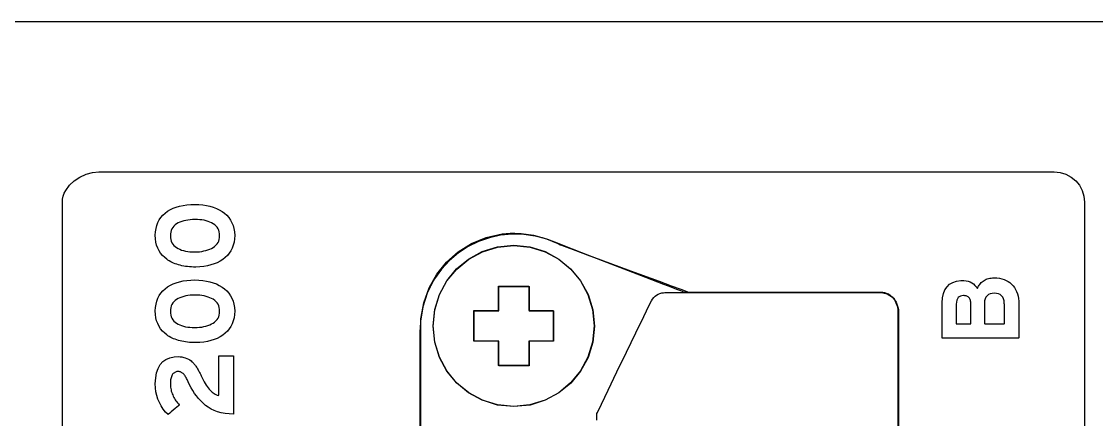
# Model space of a CAD drawing. Extents: x 1 to 47.7, y 0.2 to 35.
# Drawn here: x 34.481 to 36.248, y 18.856 to 19.51 of the extents above; entities that cross this region are included whole.
import ezdxf

# ---------------------------------------------------------------- set-up
doc = ezdxf.new("R2010")
doc.units = 0
doc.header["$MEASUREMENT"] = 0
for name, color, linetype in [('5_1___24__TARGET_LEDS___12', 7, 'CONTINUOUS'), ('6_1__EMPTY_IO_BOARD_POSITI', 7, 'CONTINUOUS'), ('6_2___8__INDEPENDENT_INPUT', 7, 'CONTINUOUS'), ('6_3___8__OPTOISO_INDEPENDE', 7, 'CONTINUOUS'), ('6_4___24__OPTOISO_INDEPEND', 7, 'CONTINUOUS'), ('6_5___8__INDEPENDENT_INPUT', 7, 'CONTINUOUS'), ('6_6___8__INDEPENDENT_INPUT', 7, 'CONTINUOUS'), ('6_7___8__OPTOISO_INDEPENDE', 7, 'CONTINUOUS'), ('6_8___8__OPTOISO_INDEPENDE', 7, 'CONTINUOUS'), ('7_0_____DWG', 7, 'CONTINUOUS')]:
    doc.layers.add(name, color=color, linetype=linetype)

msp = doc.modelspace()

# ---------------------------------------------------------------- linework, layer by layer
at = {"layer": '5_1___24__TARGET_LEDS___12'}
for points in [[(35.9222, 18.8395), (35.9222, 18.869), (35.9222, 18.8963), (35.9222, 18.9214), (35.9222, 18.944), (35.9222, 18.9643), (35.9222, 18.9822), (35.9222, 18.9975), (35.9222, 19.0103), (35.9222, 19.0205), (35.9222, 19.028), (35.9222, 19.0327), (35.9222, 19.0352), (35.9222, 19.0371), (35.9217, 19.0408), (35.9163, 19.0539), (35.9063, 19.0624), (35.9001, 19.0644), (35.8968, 19.0648), (35.8926, 19.0648), (35.887, 19.0648), (35.8791, 19.0648), (35.8573, 19.0648), (35.8289, 19.0648), (35.7958, 19.0648), (35.7228, 19.0648), (35.6865, 19.0648), (35.6527, 19.0648), (35.6233, 19.0648), (35.6, 19.0648), (35.5912, 19.0648), (35.5847, 19.0648), (35.5806, 19.0648), (35.5792, 19.0648), (35.5783, 19.0651), (35.5755, 19.0661), (35.5653, 19.0699), (35.5497, 19.0756), (35.5299, 19.0829), (35.4829, 19.1002), (35.4339, 19.1182), (35.4118, 19.1263), (35.3928, 19.1333), (35.3781, 19.1387), (35.3691, 19.142), (35.3671, 19.1428), (35.3667, 19.1429), (35.3631, 19.1448), (35.3447, 19.1525), (35.3258, 19.1577), (35.3068, 19.1605), (35.2877, 19.1609), (35.2688, 19.1591), (35.2504, 19.155), (35.2325, 19.1487), (35.2155, 19.1404), (35.1996, 19.13), (35.1849, 19.1176), (35.1717, 19.1034), (35.1602, 19.0873), (35.1551, 19.0786), (35.1537, 19.076), (35.1531, 19.0746), (35.1482, 19.0638), (35.1408, 19.0413), (35.1369, 19.0179), (35.1363, 19.006), (35.1362, 19.0021), (35.1362, 18.9938), (35.1362, 18.9794), (35.1362, 18.9599), (35.1362, 18.9369), (35.1362, 18.9115), (35.1362, 18.859), (35.1362, 18.8344)], [(35.2652, 18.9852), (35.2249, 18.9852), (35.2249, 19.0352), (35.2652, 19.0352), (35.2652, 19.0753), (35.3151, 19.0753), (35.3151, 19.0352), (35.3551, 19.0352), (35.3551, 18.9852), (35.3151, 18.9852), (35.3151, 18.9451), (35.2652, 18.9451), (35.2652, 18.9852)], [(35.427, 18.8555), (35.427, 18.8573), (35.427, 18.8594), (35.427, 18.8615), (35.427, 18.8635), (35.427, 18.8651), (35.427, 18.866), (35.4279, 18.8679), (35.4344, 18.8814), (35.4457, 18.9048), (35.46, 18.9345), (35.4757, 18.9669), (35.4909, 18.9985), (35.504, 19.0255), (35.5131, 19.0444), (35.5165, 19.0515), (35.5183, 19.0542), (35.5203, 19.0566), (35.5226, 19.0588), (35.5251, 19.0607), (35.5277, 19.0623), (35.5305, 19.0635), (35.5335, 19.0643), (35.5366, 19.0647), (35.5386, 19.0648), (35.5416, 19.0648), (35.5467, 19.0648), (35.5533, 19.0648), (35.5605, 19.0648), (35.5675, 19.0648), (35.5735, 19.0648), (35.5776, 19.0648), (35.5792, 19.0648)], [(35.9222, 18.8661), (35.9222, 18.8656), (35.9222, 18.8644), (35.9222, 18.8626), (35.9222, 18.8605), (35.9222, 18.8583), (35.9222, 18.8563)]]:
    msp.add_lwpolyline(points, dxfattribs=at)
msp.add_lwpolyline([(35.2902, 19.1427), (35.3169, 19.14), (35.3417, 19.1322), (35.3642, 19.12), (35.3838, 19.1039), (35.4, 19.0843), (35.4122, 19.0618), (35.42, 19.0369), (35.4226, 19.0102), (35.42, 18.9835), (35.4122, 18.9586), (35.4, 18.9361), (35.3838, 18.9165), (35.3642, 18.9004), (35.3417, 18.8881), (35.3169, 18.8804), (35.2902, 18.8777), (35.2635, 18.8804), (35.2386, 18.8881), (35.2161, 18.9004), (35.1965, 18.9165), (35.1803, 18.9361), (35.1681, 18.9586), (35.1604, 18.9835), (35.1577, 19.0102), (35.1604, 19.0369), (35.1681, 19.0618), (35.1803, 19.0843), (35.1965, 19.1039), (35.2161, 19.12), (35.2386, 19.1322), (35.2635, 19.14)], close=True, dxfattribs=at)
at = {"layer": '6_1__EMPTY_IO_BOARD_POSITI'}
for points in [[(35.1375, 18.8356), (35.1375, 18.8671), (35.1375, 18.9019), (35.1375, 18.9368), (35.1375, 18.9683), (35.1375, 18.9817), (35.1375, 18.993), (35.1375, 19.0017), (35.1375, 19.0075), (35.1375, 19.0099), (35.1375, 19.0114), (35.1376, 19.0149), (35.1379, 19.0217), (35.1423, 19.048), (35.1511, 19.0726), (35.1637, 19.0951), (35.1799, 19.1151), (35.1991, 19.1321), (35.221, 19.1457), (35.2451, 19.1555), (35.2711, 19.1612), (35.2846, 19.1623), (35.2907, 19.1624), (35.292, 19.1624), (35.3024, 19.162), (35.3226, 19.159), (35.3324, 19.1566), (35.3365, 19.1553), (35.3369, 19.1552), (35.3419, 19.1537), (35.3457, 19.1527), (35.3457, 19.1527), (35.3476, 19.1519), (35.353, 19.1498), (35.3616, 19.1465), (35.3728, 19.1421), (35.3863, 19.1369), (35.4016, 19.131), (35.4358, 19.1178), (35.5067, 19.0904), (35.5364, 19.0789), (35.5484, 19.0743), (35.5577, 19.0707), (35.5641, 19.0682), (35.5671, 19.067), (35.5673, 19.0669), (35.5681, 19.0667), (35.5702, 19.066), (35.5762, 19.0651), (35.578, 19.0649), (35.5781, 19.0649), (35.5801, 19.0649), (35.5871, 19.0649), (35.5987, 19.0649), (35.6141, 19.0649), (35.6328, 19.0649), (35.6542, 19.0649), (35.6776, 19.0649), (35.779, 19.0649), (35.8258, 19.0649), (35.8461, 19.0649), (35.8635, 19.0649), (35.8773, 19.0649), (35.887, 19.0649), (35.892, 19.0649), (35.894, 19.0649), (35.9041, 19.0626), (35.9126, 19.0571), (35.9189, 19.0492), (35.9221, 19.0395), (35.9224, 19.0369), (35.9225, 19.0355), (35.9225, 19.0349), (35.9225, 19.0313), (35.9225, 19.0223), (35.9225, 19.0081), (35.9225, 18.9887), (35.9225, 18.9644), (35.9225, 18.9353), (35.9225, 18.9015), (35.9225, 18.8632), (35.9225, 18.8205)], [(35.2657, 18.985), (35.2254, 18.985), (35.2254, 19.0349), (35.2657, 19.0349), (35.2657, 19.0751), (35.3156, 19.0751), (35.3156, 19.0349), (35.3556, 19.0349), (35.3556, 18.985), (35.3156, 18.985), (35.3156, 18.9448), (35.2657, 18.9448), (35.2657, 18.985)]]:
    msp.add_lwpolyline(points, dxfattribs=at)
msp.add_lwpolyline([(35.2905, 19.1424), (35.3172, 19.1397), (35.342, 19.132), (35.3645, 19.1198), (35.3842, 19.1036), (35.4003, 19.084), (35.4125, 19.0615), (35.4203, 19.0366), (35.423, 19.0099), (35.4203, 18.9833), (35.4125, 18.9584), (35.4003, 18.9359), (35.3842, 18.9163), (35.3645, 18.9001), (35.342, 18.8879), (35.3172, 18.8802), (35.2905, 18.8775), (35.2638, 18.8802), (35.2389, 18.8879), (35.2164, 18.9001), (35.1968, 18.9163), (35.1806, 18.9359), (35.1684, 18.9584), (35.1607, 18.9833), (35.158, 19.0099), (35.1607, 19.0366), (35.1684, 19.0615), (35.1806, 19.084), (35.1968, 19.1036), (35.2164, 19.1198), (35.2389, 19.132), (35.2638, 19.1397)], close=True, dxfattribs=at)
at = {"layer": '6_2___8__INDEPENDENT_INPUT'}
for points in [[(35.9222, 18.8395), (35.9222, 18.869), (35.9222, 18.8963), (35.9222, 18.9214), (35.9222, 18.944), (35.9222, 18.9643), (35.9222, 18.9822), (35.9222, 18.9975), (35.9222, 19.0103), (35.9222, 19.0205), (35.9222, 19.028), (35.9222, 19.0327), (35.9222, 19.0352), (35.9222, 19.0371), (35.9217, 19.0408), (35.9163, 19.0539), (35.9063, 19.0624), (35.9001, 19.0644), (35.8968, 19.0648), (35.8926, 19.0648), (35.887, 19.0648), (35.8791, 19.0648), (35.8573, 19.0648), (35.8289, 19.0648), (35.7958, 19.0648), (35.7228, 19.0648), (35.6865, 19.0648), (35.6527, 19.0648), (35.6233, 19.0648), (35.6, 19.0648), (35.5912, 19.0648), (35.5847, 19.0648), (35.5806, 19.0648), (35.5792, 19.0648), (35.5783, 19.0651), (35.5755, 19.0661), (35.5653, 19.0699), (35.5497, 19.0756), (35.5299, 19.0829), (35.4829, 19.1002), (35.4339, 19.1182), (35.4118, 19.1263), (35.3928, 19.1333), (35.3781, 19.1387), (35.3691, 19.142), (35.3671, 19.1428), (35.3667, 19.1429), (35.3631, 19.1448), (35.3447, 19.1525), (35.3258, 19.1577), (35.3068, 19.1605), (35.2877, 19.1609), (35.2688, 19.1591), (35.2504, 19.155), (35.2325, 19.1487), (35.2155, 19.1404), (35.1996, 19.13), (35.1849, 19.1176), (35.1717, 19.1034), (35.1602, 19.0873), (35.1551, 19.0786), (35.1537, 19.076), (35.1531, 19.0746), (35.1482, 19.0638), (35.1408, 19.0413), (35.1369, 19.0179), (35.1363, 19.006), (35.1362, 19.0021), (35.1362, 18.9938), (35.1362, 18.9794), (35.1362, 18.9599), (35.1362, 18.9369), (35.1362, 18.9115), (35.1362, 18.859), (35.1362, 18.8344)], [(35.2652, 18.9852), (35.2249, 18.9852), (35.2249, 19.0352), (35.2652, 19.0352), (35.2652, 19.0753), (35.3151, 19.0753), (35.3151, 19.0352), (35.3551, 19.0352), (35.3551, 18.9852), (35.3151, 18.9852), (35.3151, 18.9451), (35.2652, 18.9451), (35.2652, 18.9852)], [(35.427, 18.8555), (35.427, 18.8573), (35.427, 18.8594), (35.427, 18.8615), (35.427, 18.8635), (35.427, 18.8651), (35.427, 18.866), (35.4279, 18.8679), (35.4344, 18.8814), (35.4457, 18.9048), (35.46, 18.9345), (35.4757, 18.9669), (35.4909, 18.9985), (35.504, 19.0255), (35.5131, 19.0444), (35.5165, 19.0515), (35.5183, 19.0542), (35.5203, 19.0566), (35.5226, 19.0588), (35.5251, 19.0607), (35.5277, 19.0623), (35.5305, 19.0635), (35.5335, 19.0643), (35.5366, 19.0647), (35.5386, 19.0648), (35.5416, 19.0648), (35.5467, 19.0648), (35.5533, 19.0648), (35.5605, 19.0648), (35.5675, 19.0648), (35.5735, 19.0648), (35.5776, 19.0648), (35.5792, 19.0648)], [(35.9222, 18.8661), (35.9222, 18.8656), (35.9222, 18.8644), (35.9222, 18.8626), (35.9222, 18.8605), (35.9222, 18.8583), (35.9222, 18.8563)]]:
    msp.add_lwpolyline(points, dxfattribs=at)
msp.add_lwpolyline([(35.2902, 19.1427), (35.3169, 19.14), (35.3417, 19.1322), (35.3642, 19.12), (35.3838, 19.1039), (35.4, 19.0843), (35.4122, 19.0618), (35.42, 19.0369), (35.4226, 19.0102), (35.42, 18.9835), (35.4122, 18.9586), (35.4, 18.9361), (35.3838, 18.9165), (35.3642, 18.9004), (35.3417, 18.8881), (35.3169, 18.8804), (35.2902, 18.8777), (35.2635, 18.8804), (35.2386, 18.8881), (35.2161, 18.9004), (35.1965, 18.9165), (35.1803, 18.9361), (35.1681, 18.9586), (35.1604, 18.9835), (35.1577, 19.0102), (35.1604, 19.0369), (35.1681, 19.0618), (35.1803, 19.0843), (35.1965, 19.1039), (35.2161, 19.12), (35.2386, 19.1322), (35.2635, 19.14)], close=True, dxfattribs=at)
at = {"layer": '6_3___8__OPTOISO_INDEPENDE'}
for points in [[(35.9222, 18.8395), (35.9222, 18.869), (35.9222, 18.8963), (35.9222, 18.9214), (35.9222, 18.944), (35.9222, 18.9643), (35.9222, 18.9822), (35.9222, 18.9975), (35.9222, 19.0103), (35.9222, 19.0205), (35.9222, 19.028), (35.9222, 19.0327), (35.9222, 19.0352), (35.9222, 19.0371), (35.9217, 19.0408), (35.9163, 19.0539), (35.9063, 19.0624), (35.9001, 19.0644), (35.8968, 19.0648), (35.8926, 19.0648), (35.887, 19.0648), (35.8791, 19.0648), (35.8573, 19.0648), (35.8289, 19.0648), (35.7958, 19.0648), (35.7228, 19.0648), (35.6865, 19.0648), (35.6527, 19.0648), (35.6233, 19.0648), (35.6, 19.0648), (35.5912, 19.0648), (35.5847, 19.0648), (35.5806, 19.0648), (35.5792, 19.0648), (35.5783, 19.0651), (35.5755, 19.0661), (35.5653, 19.0699), (35.5497, 19.0756), (35.5299, 19.0829), (35.4829, 19.1002), (35.4339, 19.1182), (35.4118, 19.1263), (35.3928, 19.1333), (35.3781, 19.1387), (35.3691, 19.142), (35.3671, 19.1428), (35.3667, 19.1429), (35.3631, 19.1448), (35.3447, 19.1525), (35.3258, 19.1577), (35.3068, 19.1605), (35.2877, 19.1609), (35.2688, 19.1591), (35.2504, 19.155), (35.2325, 19.1487), (35.2155, 19.1404), (35.1996, 19.13), (35.1849, 19.1176), (35.1717, 19.1034), (35.1602, 19.0873), (35.1551, 19.0786), (35.1537, 19.076), (35.1531, 19.0746), (35.1482, 19.0638), (35.1408, 19.0413), (35.1369, 19.0179), (35.1363, 19.006), (35.1362, 19.0021), (35.1362, 18.9938), (35.1362, 18.9794), (35.1362, 18.9599), (35.1362, 18.9369), (35.1362, 18.9115), (35.1362, 18.859), (35.1362, 18.8344)], [(35.2652, 18.9852), (35.2249, 18.9852), (35.2249, 19.0352), (35.2652, 19.0352), (35.2652, 19.0753), (35.3151, 19.0753), (35.3151, 19.0352), (35.3551, 19.0352), (35.3551, 18.9852), (35.3151, 18.9852), (35.3151, 18.9451), (35.2652, 18.9451), (35.2652, 18.9852)], [(35.427, 18.8555), (35.427, 18.8573), (35.427, 18.8594), (35.427, 18.8615), (35.427, 18.8635), (35.427, 18.8651), (35.427, 18.866), (35.4279, 18.8679), (35.4344, 18.8814), (35.4457, 18.9048), (35.46, 18.9345), (35.4757, 18.9669), (35.4909, 18.9985), (35.504, 19.0255), (35.5131, 19.0444), (35.5165, 19.0515), (35.5183, 19.0542), (35.5203, 19.0566), (35.5226, 19.0588), (35.5251, 19.0607), (35.5277, 19.0623), (35.5305, 19.0635), (35.5335, 19.0643), (35.5366, 19.0647), (35.5386, 19.0648), (35.5416, 19.0648), (35.5467, 19.0648), (35.5533, 19.0648), (35.5605, 19.0648), (35.5675, 19.0648), (35.5735, 19.0648), (35.5776, 19.0648), (35.5792, 19.0648)], [(35.9222, 18.8661), (35.9222, 18.8656), (35.9222, 18.8644), (35.9222, 18.8626), (35.9222, 18.8605), (35.9222, 18.8583), (35.9222, 18.8563)]]:
    msp.add_lwpolyline(points, dxfattribs=at)
msp.add_lwpolyline([(35.2902, 19.1427), (35.3169, 19.14), (35.3417, 19.1322), (35.3642, 19.12), (35.3838, 19.1039), (35.4, 19.0843), (35.4122, 19.0618), (35.42, 19.0369), (35.4226, 19.0102), (35.42, 18.9835), (35.4122, 18.9586), (35.4, 18.9361), (35.3838, 18.9165), (35.3642, 18.9004), (35.3417, 18.8881), (35.3169, 18.8804), (35.2902, 18.8777), (35.2635, 18.8804), (35.2386, 18.8881), (35.2161, 18.9004), (35.1965, 18.9165), (35.1803, 18.9361), (35.1681, 18.9586), (35.1604, 18.9835), (35.1577, 19.0102), (35.1604, 19.0369), (35.1681, 19.0618), (35.1803, 19.0843), (35.1965, 19.1039), (35.2161, 19.12), (35.2386, 19.1322), (35.2635, 19.14)], close=True, dxfattribs=at)
at = {"layer": '6_4___24__OPTOISO_INDEPEND'}
for points in [[(35.9222, 18.8395), (35.9222, 18.869), (35.9222, 18.8963), (35.9222, 18.9214), (35.9222, 18.944), (35.9222, 18.9643), (35.9222, 18.9822), (35.9222, 18.9975), (35.9222, 19.0103), (35.9222, 19.0205), (35.9222, 19.028), (35.9222, 19.0327), (35.9222, 19.0352), (35.9222, 19.0371), (35.9217, 19.0408), (35.9163, 19.0539), (35.9063, 19.0624), (35.9001, 19.0644), (35.8968, 19.0648), (35.8926, 19.0648), (35.887, 19.0648), (35.8791, 19.0648), (35.8573, 19.0648), (35.8289, 19.0648), (35.7958, 19.0648), (35.7228, 19.0648), (35.6865, 19.0648), (35.6527, 19.0648), (35.6233, 19.0648), (35.6, 19.0648), (35.5912, 19.0648), (35.5847, 19.0648), (35.5806, 19.0648), (35.5792, 19.0648), (35.5783, 19.0651), (35.5755, 19.0661), (35.5653, 19.0699), (35.5497, 19.0756), (35.5299, 19.0829), (35.4829, 19.1002), (35.4339, 19.1182), (35.4118, 19.1263), (35.3928, 19.1333), (35.3781, 19.1387), (35.3691, 19.142), (35.3671, 19.1428), (35.3667, 19.1429), (35.3631, 19.1448), (35.3447, 19.1525), (35.3258, 19.1577), (35.3068, 19.1605), (35.2877, 19.1609), (35.2688, 19.1591), (35.2504, 19.155), (35.2325, 19.1487), (35.2155, 19.1404), (35.1996, 19.13), (35.1849, 19.1176), (35.1717, 19.1034), (35.1602, 19.0873), (35.1551, 19.0786), (35.1537, 19.076), (35.1531, 19.0746), (35.1482, 19.0638), (35.1408, 19.0413), (35.1369, 19.0179), (35.1363, 19.006), (35.1362, 19.0021), (35.1362, 18.9938), (35.1362, 18.9794), (35.1362, 18.9599), (35.1362, 18.9369), (35.1362, 18.9115), (35.1362, 18.859), (35.1362, 18.8344)], [(35.2652, 18.9852), (35.2249, 18.9852), (35.2249, 19.0352), (35.2652, 19.0352), (35.2652, 19.0753), (35.3151, 19.0753), (35.3151, 19.0352), (35.3551, 19.0352), (35.3551, 18.9852), (35.3151, 18.9852), (35.3151, 18.9451), (35.2652, 18.9451), (35.2652, 18.9852)], [(35.427, 18.8555), (35.427, 18.8573), (35.427, 18.8594), (35.427, 18.8615), (35.427, 18.8635), (35.427, 18.8651), (35.427, 18.866), (35.4279, 18.8679), (35.4344, 18.8814), (35.4457, 18.9048), (35.46, 18.9345), (35.4757, 18.9669), (35.4909, 18.9985), (35.504, 19.0255), (35.5131, 19.0444), (35.5165, 19.0515), (35.5183, 19.0542), (35.5203, 19.0566), (35.5226, 19.0588), (35.5251, 19.0607), (35.5277, 19.0623), (35.5305, 19.0635), (35.5335, 19.0643), (35.5366, 19.0647), (35.5386, 19.0648), (35.5416, 19.0648), (35.5467, 19.0648), (35.5533, 19.0648), (35.5605, 19.0648), (35.5675, 19.0648), (35.5735, 19.0648), (35.5776, 19.0648), (35.5792, 19.0648)], [(35.9222, 18.8661), (35.9222, 18.8656), (35.9222, 18.8644), (35.9222, 18.8626), (35.9222, 18.8605), (35.9222, 18.8583), (35.9222, 18.8563)]]:
    msp.add_lwpolyline(points, dxfattribs=at)
msp.add_lwpolyline([(35.2902, 19.1427), (35.3169, 19.14), (35.3417, 19.1322), (35.3642, 19.12), (35.3838, 19.1039), (35.4, 19.0843), (35.4122, 19.0618), (35.42, 19.0369), (35.4226, 19.0102), (35.42, 18.9835), (35.4122, 18.9586), (35.4, 18.9361), (35.3838, 18.9165), (35.3642, 18.9004), (35.3417, 18.8881), (35.3169, 18.8804), (35.2902, 18.8777), (35.2635, 18.8804), (35.2386, 18.8881), (35.2161, 18.9004), (35.1965, 18.9165), (35.1803, 18.9361), (35.1681, 18.9586), (35.1604, 18.9835), (35.1577, 19.0102), (35.1604, 19.0369), (35.1681, 19.0618), (35.1803, 19.0843), (35.1965, 19.1039), (35.2161, 19.12), (35.2386, 19.1322), (35.2635, 19.14)], close=True, dxfattribs=at)
at = {"layer": '6_5___8__INDEPENDENT_INPUT'}
for points in [[(35.9222, 18.8395), (35.9222, 18.869), (35.9222, 18.8963), (35.9222, 18.9214), (35.9222, 18.944), (35.9222, 18.9643), (35.9222, 18.9822), (35.9222, 18.9975), (35.9222, 19.0103), (35.9222, 19.0205), (35.9222, 19.028), (35.9222, 19.0327), (35.9222, 19.0352), (35.9222, 19.0371), (35.9217, 19.0408), (35.9163, 19.0539), (35.9063, 19.0624), (35.9001, 19.0644), (35.8968, 19.0648), (35.8926, 19.0648), (35.887, 19.0648), (35.8791, 19.0648), (35.8573, 19.0648), (35.8289, 19.0648), (35.7958, 19.0648), (35.7228, 19.0648), (35.6865, 19.0648), (35.6527, 19.0648), (35.6233, 19.0648), (35.6, 19.0648), (35.5912, 19.0648), (35.5847, 19.0648), (35.5806, 19.0648), (35.5792, 19.0648), (35.5783, 19.0651), (35.5755, 19.0661), (35.5653, 19.0699), (35.5497, 19.0756), (35.5299, 19.0829), (35.4829, 19.1002), (35.4339, 19.1182), (35.4118, 19.1263), (35.3928, 19.1333), (35.3781, 19.1387), (35.3691, 19.142), (35.3671, 19.1428), (35.3667, 19.1429), (35.3631, 19.1448), (35.3447, 19.1525), (35.3258, 19.1577), (35.3068, 19.1605), (35.2877, 19.1609), (35.2688, 19.1591), (35.2504, 19.155), (35.2325, 19.1487), (35.2155, 19.1404), (35.1996, 19.13), (35.1849, 19.1176), (35.1717, 19.1034), (35.1602, 19.0873), (35.1551, 19.0786), (35.1537, 19.076), (35.1531, 19.0746), (35.1482, 19.0638), (35.1408, 19.0413), (35.1369, 19.0179), (35.1363, 19.006), (35.1362, 19.0021), (35.1362, 18.9938), (35.1362, 18.9794), (35.1362, 18.9599), (35.1362, 18.9369), (35.1362, 18.9115), (35.1362, 18.859), (35.1362, 18.8344)], [(35.2652, 18.9852), (35.2249, 18.9852), (35.2249, 19.0352), (35.2652, 19.0352), (35.2652, 19.0753), (35.3151, 19.0753), (35.3151, 19.0352), (35.3551, 19.0352), (35.3551, 18.9852), (35.3151, 18.9852), (35.3151, 18.9451), (35.2652, 18.9451), (35.2652, 18.9852)], [(35.427, 18.8555), (35.427, 18.8573), (35.427, 18.8594), (35.427, 18.8615), (35.427, 18.8635), (35.427, 18.8651), (35.427, 18.866), (35.4279, 18.8679), (35.4344, 18.8814), (35.4457, 18.9048), (35.46, 18.9345), (35.4757, 18.9669), (35.4909, 18.9985), (35.504, 19.0255), (35.5131, 19.0444), (35.5165, 19.0515), (35.5183, 19.0542), (35.5203, 19.0566), (35.5226, 19.0588), (35.5251, 19.0607), (35.5277, 19.0623), (35.5305, 19.0635), (35.5335, 19.0643), (35.5366, 19.0647), (35.5386, 19.0648), (35.5416, 19.0648), (35.5467, 19.0648), (35.5533, 19.0648), (35.5605, 19.0648), (35.5675, 19.0648), (35.5735, 19.0648), (35.5776, 19.0648), (35.5792, 19.0648)], [(35.9222, 18.8661), (35.9222, 18.8656), (35.9222, 18.8644), (35.9222, 18.8626), (35.9222, 18.8605), (35.9222, 18.8583), (35.9222, 18.8563)]]:
    msp.add_lwpolyline(points, dxfattribs=at)
msp.add_lwpolyline([(35.2902, 19.1427), (35.3169, 19.14), (35.3417, 19.1322), (35.3642, 19.12), (35.3838, 19.1039), (35.4, 19.0843), (35.4122, 19.0618), (35.42, 19.0369), (35.4226, 19.0102), (35.42, 18.9835), (35.4122, 18.9586), (35.4, 18.9361), (35.3838, 18.9165), (35.3642, 18.9004), (35.3417, 18.8881), (35.3169, 18.8804), (35.2902, 18.8777), (35.2635, 18.8804), (35.2386, 18.8881), (35.2161, 18.9004), (35.1965, 18.9165), (35.1803, 18.9361), (35.1681, 18.9586), (35.1604, 18.9835), (35.1577, 19.0102), (35.1604, 19.0369), (35.1681, 19.0618), (35.1803, 19.0843), (35.1965, 19.1039), (35.2161, 19.12), (35.2386, 19.1322), (35.2635, 19.14)], close=True, dxfattribs=at)
at = {"layer": '6_6___8__INDEPENDENT_INPUT'}
for points in [[(35.9222, 18.8395), (35.9222, 18.869), (35.9222, 18.8963), (35.9222, 18.9214), (35.9222, 18.944), (35.9222, 18.9643), (35.9222, 18.9822), (35.9222, 18.9975), (35.9222, 19.0103), (35.9222, 19.0205), (35.9222, 19.028), (35.9222, 19.0327), (35.9222, 19.0352), (35.9222, 19.0371), (35.9217, 19.0408), (35.9163, 19.0539), (35.9063, 19.0624), (35.9001, 19.0644), (35.8968, 19.0648), (35.8926, 19.0648), (35.887, 19.0648), (35.8791, 19.0648), (35.8573, 19.0648), (35.8289, 19.0648), (35.7958, 19.0648), (35.7228, 19.0648), (35.6865, 19.0648), (35.6527, 19.0648), (35.6233, 19.0648), (35.6, 19.0648), (35.5912, 19.0648), (35.5847, 19.0648), (35.5806, 19.0648), (35.5792, 19.0648), (35.5783, 19.0651), (35.5755, 19.0661), (35.5653, 19.0699), (35.5497, 19.0756), (35.5299, 19.0829), (35.4829, 19.1002), (35.4339, 19.1182), (35.4118, 19.1263), (35.3928, 19.1333), (35.3781, 19.1387), (35.3691, 19.142), (35.3671, 19.1428), (35.3667, 19.1429), (35.3631, 19.1448), (35.3447, 19.1525), (35.3258, 19.1577), (35.3068, 19.1605), (35.2877, 19.1609), (35.2688, 19.1591), (35.2504, 19.155), (35.2325, 19.1487), (35.2155, 19.1404), (35.1996, 19.13), (35.1849, 19.1176), (35.1717, 19.1034), (35.1602, 19.0873), (35.1551, 19.0786), (35.1537, 19.076), (35.1531, 19.0746), (35.1482, 19.0638), (35.1408, 19.0413), (35.1369, 19.0179), (35.1363, 19.006), (35.1362, 19.0021), (35.1362, 18.9938), (35.1362, 18.9794), (35.1362, 18.9599), (35.1362, 18.9369), (35.1362, 18.9115), (35.1362, 18.859), (35.1362, 18.8344)], [(35.2652, 18.9852), (35.2249, 18.9852), (35.2249, 19.0352), (35.2652, 19.0352), (35.2652, 19.0753), (35.3151, 19.0753), (35.3151, 19.0352), (35.3551, 19.0352), (35.3551, 18.9852), (35.3151, 18.9852), (35.3151, 18.9451), (35.2652, 18.9451), (35.2652, 18.9852)], [(35.427, 18.8555), (35.427, 18.8573), (35.427, 18.8594), (35.427, 18.8615), (35.427, 18.8635), (35.427, 18.8651), (35.427, 18.866), (35.4279, 18.8679), (35.4344, 18.8814), (35.4457, 18.9048), (35.46, 18.9345), (35.4757, 18.9669), (35.4909, 18.9985), (35.504, 19.0255), (35.5131, 19.0444), (35.5165, 19.0515), (35.5183, 19.0542), (35.5203, 19.0566), (35.5226, 19.0588), (35.5251, 19.0607), (35.5277, 19.0623), (35.5305, 19.0635), (35.5335, 19.0643), (35.5366, 19.0647), (35.5386, 19.0648), (35.5416, 19.0648), (35.5467, 19.0648), (35.5533, 19.0648), (35.5605, 19.0648), (35.5675, 19.0648), (35.5735, 19.0648), (35.5776, 19.0648), (35.5792, 19.0648)], [(35.9222, 18.8661), (35.9222, 18.8656), (35.9222, 18.8644), (35.9222, 18.8626), (35.9222, 18.8605), (35.9222, 18.8583), (35.9222, 18.8563)]]:
    msp.add_lwpolyline(points, dxfattribs=at)
msp.add_lwpolyline([(35.2902, 19.1427), (35.3169, 19.14), (35.3417, 19.1322), (35.3642, 19.12), (35.3838, 19.1039), (35.4, 19.0843), (35.4122, 19.0618), (35.42, 19.0369), (35.4226, 19.0102), (35.42, 18.9835), (35.4122, 18.9586), (35.4, 18.9361), (35.3838, 18.9165), (35.3642, 18.9004), (35.3417, 18.8881), (35.3169, 18.8804), (35.2902, 18.8777), (35.2635, 18.8804), (35.2386, 18.8881), (35.2161, 18.9004), (35.1965, 18.9165), (35.1803, 18.9361), (35.1681, 18.9586), (35.1604, 18.9835), (35.1577, 19.0102), (35.1604, 19.0369), (35.1681, 19.0618), (35.1803, 19.0843), (35.1965, 19.1039), (35.2161, 19.12), (35.2386, 19.1322), (35.2635, 19.14)], close=True, dxfattribs=at)
at = {"layer": '6_7___8__OPTOISO_INDEPENDE'}
for points in [[(35.9222, 18.8395), (35.9222, 18.869), (35.9222, 18.8963), (35.9222, 18.9214), (35.9222, 18.944), (35.9222, 18.9643), (35.9222, 18.9822), (35.9222, 18.9975), (35.9222, 19.0103), (35.9222, 19.0205), (35.9222, 19.028), (35.9222, 19.0327), (35.9222, 19.0352), (35.9222, 19.0371), (35.9217, 19.0408), (35.9163, 19.0539), (35.9063, 19.0624), (35.9001, 19.0644), (35.8968, 19.0648), (35.8926, 19.0648), (35.887, 19.0648), (35.8791, 19.0648), (35.8573, 19.0648), (35.8289, 19.0648), (35.7958, 19.0648), (35.7228, 19.0648), (35.6865, 19.0648), (35.6527, 19.0648), (35.6233, 19.0648), (35.6, 19.0648), (35.5912, 19.0648), (35.5847, 19.0648), (35.5806, 19.0648), (35.5792, 19.0648), (35.5783, 19.0651), (35.5755, 19.0661), (35.5653, 19.0699), (35.5497, 19.0756), (35.5299, 19.0829), (35.4829, 19.1002), (35.4339, 19.1182), (35.4118, 19.1263), (35.3928, 19.1333), (35.3781, 19.1387), (35.3691, 19.142), (35.3671, 19.1428), (35.3667, 19.1429), (35.3631, 19.1448), (35.3447, 19.1525), (35.3258, 19.1577), (35.3068, 19.1605), (35.2877, 19.1609), (35.2688, 19.1591), (35.2504, 19.155), (35.2325, 19.1487), (35.2155, 19.1404), (35.1996, 19.13), (35.1849, 19.1176), (35.1717, 19.1034), (35.1602, 19.0873), (35.1551, 19.0786), (35.1537, 19.076), (35.1531, 19.0746), (35.1482, 19.0638), (35.1408, 19.0413), (35.1369, 19.0179), (35.1363, 19.006), (35.1362, 19.0021), (35.1362, 18.9938), (35.1362, 18.9794), (35.1362, 18.9599), (35.1362, 18.9369), (35.1362, 18.9115), (35.1362, 18.859), (35.1362, 18.8344)], [(35.2652, 18.9852), (35.2249, 18.9852), (35.2249, 19.0352), (35.2652, 19.0352), (35.2652, 19.0753), (35.3151, 19.0753), (35.3151, 19.0352), (35.3551, 19.0352), (35.3551, 18.9852), (35.3151, 18.9852), (35.3151, 18.9451), (35.2652, 18.9451), (35.2652, 18.9852)], [(35.427, 18.8555), (35.427, 18.8573), (35.427, 18.8594), (35.427, 18.8615), (35.427, 18.8635), (35.427, 18.8651), (35.427, 18.866), (35.4279, 18.8679), (35.4344, 18.8814), (35.4457, 18.9048), (35.46, 18.9345), (35.4757, 18.9669), (35.4909, 18.9985), (35.504, 19.0255), (35.5131, 19.0444), (35.5165, 19.0515), (35.5183, 19.0542), (35.5203, 19.0566), (35.5226, 19.0588), (35.5251, 19.0607), (35.5277, 19.0623), (35.5305, 19.0635), (35.5335, 19.0643), (35.5366, 19.0647), (35.5386, 19.0648), (35.5416, 19.0648), (35.5467, 19.0648), (35.5533, 19.0648), (35.5605, 19.0648), (35.5675, 19.0648), (35.5735, 19.0648), (35.5776, 19.0648), (35.5792, 19.0648)], [(35.9222, 18.8661), (35.9222, 18.8656), (35.9222, 18.8644), (35.9222, 18.8626), (35.9222, 18.8605), (35.9222, 18.8583), (35.9222, 18.8563)]]:
    msp.add_lwpolyline(points, dxfattribs=at)
msp.add_lwpolyline([(35.2902, 19.1427), (35.3169, 19.14), (35.3417, 19.1322), (35.3642, 19.12), (35.3838, 19.1039), (35.4, 19.0843), (35.4122, 19.0618), (35.42, 19.0369), (35.4226, 19.0102), (35.42, 18.9835), (35.4122, 18.9586), (35.4, 18.9361), (35.3838, 18.9165), (35.3642, 18.9004), (35.3417, 18.8881), (35.3169, 18.8804), (35.2902, 18.8777), (35.2635, 18.8804), (35.2386, 18.8881), (35.2161, 18.9004), (35.1965, 18.9165), (35.1803, 18.9361), (35.1681, 18.9586), (35.1604, 18.9835), (35.1577, 19.0102), (35.1604, 19.0369), (35.1681, 19.0618), (35.1803, 19.0843), (35.1965, 19.1039), (35.2161, 19.12), (35.2386, 19.1322), (35.2635, 19.14)], close=True, dxfattribs=at)
at = {"layer": '6_8___8__OPTOISO_INDEPENDE'}
for points in [[(35.9222, 18.8395), (35.9222, 18.869), (35.9222, 18.8963), (35.9222, 18.9214), (35.9222, 18.944), (35.9222, 18.9643), (35.9222, 18.9822), (35.9222, 18.9975), (35.9222, 19.0103), (35.9222, 19.0205), (35.9222, 19.028), (35.9222, 19.0327), (35.9222, 19.0352), (35.9222, 19.0371), (35.9217, 19.0408), (35.9163, 19.0539), (35.9063, 19.0624), (35.9001, 19.0644), (35.8968, 19.0648), (35.8926, 19.0648), (35.887, 19.0648), (35.8791, 19.0648), (35.8573, 19.0648), (35.8289, 19.0648), (35.7958, 19.0648), (35.7228, 19.0648), (35.6865, 19.0648), (35.6527, 19.0648), (35.6233, 19.0648), (35.6, 19.0648), (35.5912, 19.0648), (35.5847, 19.0648), (35.5806, 19.0648), (35.5792, 19.0648), (35.5783, 19.0651), (35.5755, 19.0661), (35.5653, 19.0699), (35.5497, 19.0756), (35.5299, 19.0829), (35.4829, 19.1002), (35.4339, 19.1182), (35.4118, 19.1263), (35.3928, 19.1333), (35.3781, 19.1387), (35.3691, 19.142), (35.3671, 19.1428), (35.3667, 19.1429), (35.3631, 19.1448), (35.3447, 19.1525), (35.3258, 19.1577), (35.3068, 19.1605), (35.2877, 19.1609), (35.2688, 19.1591), (35.2504, 19.155), (35.2325, 19.1487), (35.2155, 19.1404), (35.1996, 19.13), (35.1849, 19.1176), (35.1717, 19.1034), (35.1602, 19.0873), (35.1551, 19.0786), (35.1537, 19.076), (35.1531, 19.0746), (35.1482, 19.0638), (35.1408, 19.0413), (35.1369, 19.0179), (35.1363, 19.006), (35.1362, 19.0021), (35.1362, 18.9938), (35.1362, 18.9794), (35.1362, 18.9599), (35.1362, 18.9369), (35.1362, 18.9115), (35.1362, 18.859), (35.1362, 18.8344)], [(35.2652, 18.9852), (35.2249, 18.9852), (35.2249, 19.0352), (35.2652, 19.0352), (35.2652, 19.0753), (35.3151, 19.0753), (35.3151, 19.0352), (35.3551, 19.0352), (35.3551, 18.9852), (35.3151, 18.9852), (35.3151, 18.9451), (35.2652, 18.9451), (35.2652, 18.9852)], [(35.427, 18.8555), (35.427, 18.8573), (35.427, 18.8594), (35.427, 18.8615), (35.427, 18.8635), (35.427, 18.8651), (35.427, 18.866), (35.4279, 18.8679), (35.4344, 18.8814), (35.4457, 18.9048), (35.46, 18.9345), (35.4757, 18.9669), (35.4909, 18.9985), (35.504, 19.0255), (35.5131, 19.0444), (35.5165, 19.0515), (35.5183, 19.0542), (35.5203, 19.0566), (35.5226, 19.0588), (35.5251, 19.0607), (35.5277, 19.0623), (35.5305, 19.0635), (35.5335, 19.0643), (35.5366, 19.0647), (35.5386, 19.0648), (35.5416, 19.0648), (35.5467, 19.0648), (35.5533, 19.0648), (35.5605, 19.0648), (35.5675, 19.0648), (35.5735, 19.0648), (35.5776, 19.0648), (35.5792, 19.0648)], [(35.9222, 18.8661), (35.9222, 18.8656), (35.9222, 18.8644), (35.9222, 18.8626), (35.9222, 18.8605), (35.9222, 18.8583), (35.9222, 18.8563)]]:
    msp.add_lwpolyline(points, dxfattribs=at)
msp.add_lwpolyline([(35.2902, 19.1427), (35.3169, 19.14), (35.3417, 19.1322), (35.3642, 19.12), (35.3838, 19.1039), (35.4, 19.0843), (35.4122, 19.0618), (35.42, 19.0369), (35.4226, 19.0102), (35.42, 18.9835), (35.4122, 18.9586), (35.4, 18.9361), (35.3838, 18.9165), (35.3642, 18.9004), (35.3417, 18.8881), (35.3169, 18.8804), (35.2902, 18.8777), (35.2635, 18.8804), (35.2386, 18.8881), (35.2161, 18.9004), (35.1965, 18.9165), (35.1803, 18.9361), (35.1681, 18.9586), (35.1604, 18.9835), (35.1577, 19.0102), (35.1604, 19.0369), (35.1681, 19.0618), (35.1803, 19.0843), (35.1965, 19.1039), (35.2161, 19.12), (35.2386, 19.1322), (35.2635, 19.14)], close=True, dxfattribs=at)
at = {"layer": '7_0_____DWG'}
for points in [[(34.3713, 19.5102), (34.5218, 19.5102), (34.6734, 19.5102), (34.8259, 19.5102), (35.1325, 19.5102), (35.4391, 19.5102), (35.5917, 19.5102), (35.7433, 19.5102), (35.8938, 19.5102), (36.0427, 19.5102), (36.1898, 19.5102), (36.2627, 19.5102)], [(34.5485, 18.834), (34.5485, 18.8653), (34.5485, 18.8953), (34.5485, 18.9241), (34.5485, 18.9516), (34.5485, 18.9777), (34.5485, 19.0026), (34.5485, 19.0261), (34.5485, 19.0484), (34.5485, 19.0692), (34.5485, 19.0887), (34.5485, 19.1069), (34.5485, 19.1236), (34.5485, 19.139), (34.5485, 19.1529), (34.5485, 19.1655), (34.5485, 19.1766), (34.5485, 19.1862), (34.5485, 19.1944), (34.5485, 19.2012), (34.5485, 19.2064), (34.5485, 19.2102), (34.5485, 19.2125), (34.5485, 19.2132), (34.5488, 19.2184), (34.5499, 19.2233), (34.5516, 19.2281), (34.554, 19.2327), (34.5602, 19.2412), (34.5681, 19.2486), (34.5773, 19.2547), (34.5874, 19.2593), (34.5979, 19.2622), (34.6085, 19.2632), (34.6087, 19.2632), (34.6096, 19.2632), (34.613, 19.2632), (34.6185, 19.2632), (34.6261, 19.2632), (34.6357, 19.2632), (34.6473, 19.2632), (34.6607, 19.2632), (34.6759, 19.2632), (34.6929, 19.2632), (34.7115, 19.2632), (34.7316, 19.2632), (34.7533, 19.2632), (34.7765, 19.2632), (34.801, 19.2632), (34.8267, 19.2632), (34.8538, 19.2632), (34.8819, 19.2632), (34.9112, 19.2632), (34.9414, 19.2632), (34.9726, 19.2632), (35.0046, 19.2632), (35.0375, 19.2632), (35.071, 19.2632), (35.1052, 19.2632), (35.1752, 19.2632), (35.247, 19.2632), (35.3199, 19.2632), (35.3934, 19.2632), (35.4669, 19.2632), (35.5399, 19.2632), (35.6116, 19.2632), (35.6817, 19.2632), (35.7159, 19.2632), (35.7494, 19.2632), (35.7823, 19.2632), (35.8143, 19.2632), (35.8455, 19.2632), (35.8757, 19.2632), (35.905, 19.2632), (35.9331, 19.2632), (35.9601, 19.2632), (35.9859, 19.2632), (36.0104, 19.2632), (36.0335, 19.2632), (36.0552, 19.2632), (36.0754, 19.2632), (36.094, 19.2632), (36.111, 19.2632), (36.1262, 19.2632), (36.1396, 19.2632), (36.1512, 19.2632), (36.1608, 19.2632), (36.1684, 19.2632), (36.1739, 19.2632), (36.1773, 19.2632), (36.1781, 19.2632), (36.1784, 19.2632), (36.1784, 19.2632), (36.1885, 19.2622), (36.1979, 19.2593), (36.2064, 19.2547), (36.2138, 19.2486), (36.2199, 19.2412), (36.2245, 19.2327), (36.2274, 19.2233), (36.2284, 19.2132), (36.2284, 19.2125), (36.2284, 19.2102), (36.2284, 19.2064), (36.2284, 19.2012), (36.2284, 19.1944), (36.2284, 19.1862), (36.2284, 19.1766), (36.2284, 19.1655), (36.2284, 19.1529), (36.2284, 19.139), (36.2284, 19.1236), (36.2284, 19.1069), (36.2284, 19.0887), (36.2284, 19.0692), (36.2284, 19.0484), (36.2284, 19.0261), (36.2284, 19.0026), (36.2284, 18.9777), (36.2284, 18.9516), (36.2284, 18.9241), (36.2284, 18.8953), (36.2284, 18.8653), (36.2284, 18.834)]]:
    msp.add_lwpolyline(points, dxfattribs=at)
for points in [[(34.7661, 19.2098), (34.7728, 19.2095), (34.7792, 19.209), (34.7852, 19.208), (34.791, 19.2068), (34.7964, 19.2052), (34.8016, 19.2032), (34.8064, 19.2009), (34.8109, 19.1982), (34.8151, 19.1952), (34.8188, 19.1918), (34.8221, 19.1881), (34.8249, 19.1841), (34.8272, 19.1797), (34.8291, 19.175), (34.8304, 19.1699), (34.8313, 19.1645), (34.8317, 19.1588), (34.8314, 19.1531), (34.8307, 19.1477), (34.8294, 19.1427), (34.8277, 19.1379), (34.8255, 19.1335), (34.8229, 19.1295), (34.8197, 19.1257), (34.8161, 19.1223), (34.812, 19.1192), (34.8076, 19.1164), (34.8029, 19.114), (34.7978, 19.1119), (34.7924, 19.1102), (34.7868, 19.1088), (34.7808, 19.1078), (34.7745, 19.1072), (34.768, 19.1069), (34.7638, 19.1069), (34.7605, 19.1071), (34.7572, 19.1073), (34.7541, 19.1076), (34.751, 19.108), (34.7479, 19.1085), (34.745, 19.1091), (34.7421, 19.1098), (34.7393, 19.1106), (34.7366, 19.1114), (34.734, 19.1123), (34.7314, 19.1133), (34.729, 19.1144), (34.7266, 19.1156), (34.7243, 19.1169), (34.7221, 19.1182), (34.7201, 19.1197), (34.7167, 19.1223), (34.7131, 19.1258), (34.71, 19.1296), (34.7074, 19.1337), (34.7052, 19.1381), (34.7035, 19.1428), (34.7023, 19.1479), (34.7016, 19.1532), (34.7013, 19.159), (34.7017, 19.1647), (34.7025, 19.1701), (34.7038, 19.1751), (34.7055, 19.1798), (34.7078, 19.1842), (34.7105, 19.1883), (34.7137, 19.192), (34.7174, 19.1954), (34.7215, 19.1984), (34.726, 19.2011), (34.7307, 19.2034), (34.7358, 19.2053), (34.7412, 19.2069), (34.7469, 19.2082), (34.753, 19.2091), (34.7594, 19.2096)], [(34.7665, 19.1849), (34.7624, 19.1848), (34.7586, 19.1846), (34.7549, 19.1841), (34.7513, 19.1835), (34.748, 19.1827), (34.7448, 19.1818), (34.7418, 19.1806), (34.7389, 19.1793), (34.7363, 19.1778), (34.7339, 19.1761), (34.7318, 19.1741), (34.7301, 19.172), (34.7286, 19.1696), (34.7275, 19.1671), (34.7267, 19.1643), (34.7262, 19.1613), (34.726, 19.1581), (34.7262, 19.155), (34.7267, 19.1521), (34.7275, 19.1494), (34.7286, 19.1468), (34.73, 19.1445), (34.7317, 19.1424), (34.7338, 19.1405), (34.7361, 19.1388), (34.7387, 19.1373), (34.7415, 19.136), (34.7445, 19.1348), (34.7477, 19.1339), (34.751, 19.1331), (34.7545, 19.1325), (34.7582, 19.132), (34.7621, 19.1318), (34.7661, 19.1318), (34.7701, 19.1318), (34.7739, 19.1321), (34.7776, 19.1326), (34.7811, 19.1332), (34.7844, 19.134), (34.7876, 19.135), (34.7907, 19.1361), (34.7935, 19.1375), (34.7963, 19.139), (34.7988, 19.1407), (34.8009, 19.1426), (34.8027, 19.1447), (34.8043, 19.147), (34.8054, 19.1495), (34.8063, 19.1522), (34.8068, 19.1552), (34.807, 19.1583), (34.8068, 19.1615), (34.8063, 19.1645), (34.8055, 19.1672), (34.8043, 19.1698), (34.8028, 19.1722), (34.801, 19.1743), (34.7989, 19.1763), (34.7964, 19.178), (34.7937, 19.1795), (34.7909, 19.1808), (34.7879, 19.1819), (34.7847, 19.1828), (34.7814, 19.1836), (34.7779, 19.1842), (34.7743, 19.1846), (34.7704, 19.1848)], [(34.7661, 19.0856), (34.7728, 19.0853), (34.7792, 19.0847), (34.7852, 19.0838), (34.791, 19.0826), (34.7964, 19.0809), (34.8016, 19.079), (34.8064, 19.0767), (34.8109, 19.074), (34.8151, 19.071), (34.8188, 19.0676), (34.8221, 19.0639), (34.8249, 19.0598), (34.8272, 19.0555), (34.8291, 19.0507), (34.8304, 19.0457), (34.8313, 19.0403), (34.8317, 19.0346), (34.8314, 19.0289), (34.8307, 19.0235), (34.8294, 19.0184), (34.8277, 19.0137), (34.8255, 19.0093), (34.8229, 19.0053), (34.8197, 19.0015), (34.8161, 18.9981), (34.812, 18.995), (34.8076, 18.9922), (34.8029, 18.9897), (34.7978, 18.9876), (34.7924, 18.9859), (34.7868, 18.9846), (34.7808, 18.9836), (34.7745, 18.983), (34.768, 18.9827), (34.7638, 18.9827), (34.7605, 18.9828), (34.7572, 18.9831), (34.7541, 18.9834), (34.751, 18.9838), (34.7479, 18.9843), (34.745, 18.9849), (34.7421, 18.9856), (34.7393, 18.9864), (34.7366, 18.9872), (34.734, 18.9881), (34.7314, 18.9891), (34.729, 18.9902), (34.7266, 18.9913), (34.7243, 18.9926), (34.7221, 18.994), (34.7201, 18.9955), (34.7167, 18.9981), (34.7131, 19.0016), (34.71, 19.0053), (34.7074, 19.0094), (34.7052, 19.0139), (34.7035, 19.0186), (34.7023, 19.0236), (34.7016, 19.029), (34.7013, 19.0347), (34.7017, 19.0405), (34.7025, 19.0458), (34.7038, 19.0509), (34.7055, 19.0556), (34.7078, 19.06), (34.7105, 19.0641), (34.7137, 19.0678), (34.7174, 19.0712), (34.7215, 19.0742), (34.726, 19.0769), (34.7307, 19.0792), (34.7358, 19.0811), (34.7412, 19.0827), (34.7469, 19.084), (34.753, 19.0848), (34.7594, 19.0854)], [(36.0797, 19.0891), (36.0842, 19.0889), (36.0885, 19.0884), (36.0924, 19.0876), (36.0962, 19.0864), (36.0996, 19.085), (36.1028, 19.0833), (36.1058, 19.0812), (36.1085, 19.0788), (36.1109, 19.0761), (36.1132, 19.0731), (36.1151, 19.0699), (36.1167, 19.0665), (36.1181, 19.0629), (36.1191, 19.059), (36.1199, 19.0549), (36.1203, 19.0506), (36.1205, 19.0461), (36.1205, 19.0439), (36.1205, 19.0386), (36.1205, 19.0308), (36.1205, 19.0215), (36.1205, 19.0118), (36.1205, 19.0027), (36.1205, 18.9953), (36.1205, 18.9908), (36.12, 18.9898), (36.1123, 18.9898), (36.0975, 18.9898), (36.0779, 18.9898), (36.0561, 18.9898), (36.0345, 18.9898), (36.0153, 18.9898), (36.0012, 18.9898), (35.9944, 18.9898), (35.9942, 18.9911), (35.9942, 18.9961), (35.9942, 19.0038), (35.9942, 19.013), (35.9942, 19.0229), (35.9942, 19.0321), (35.9942, 19.0398), (35.9942, 19.0448), (35.9942, 19.048), (35.9949, 19.0562), (35.9965, 19.0633), (35.999, 19.0694), (36.0024, 19.0745), (36.0067, 19.0786), (36.0119, 19.0817), (36.018, 19.0837), (36.025, 19.0848), (36.0301, 19.0848), (36.0337, 19.0843), (36.0371, 19.0835), (36.0402, 19.0824), (36.0431, 19.0808), (36.0458, 19.079), (36.0482, 19.0767), (36.0504, 19.0742), (36.0522, 19.0718), (36.053, 19.0735), (36.0539, 19.0752), (36.055, 19.0768), (36.0561, 19.0784), (36.0573, 19.0799), (36.0586, 19.0813), (36.06, 19.0826), (36.0616, 19.0838), (36.0632, 19.0849), (36.0649, 19.0859), (36.0667, 19.0867), (36.0686, 19.0874), (36.0707, 19.088), (36.0728, 19.0884), (36.075, 19.0888), (36.0773, 19.089)], [(36.0801, 19.0639), (36.0763, 19.0636), (36.0731, 19.0628), (36.0704, 19.0615), (36.0681, 19.0597), (36.0663, 19.0574), (36.065, 19.0545), (36.0642, 19.0511), (36.0638, 19.0472), (36.0638, 19.0455), (36.0638, 19.0423), (36.0638, 19.0376), (36.0638, 19.0319), (36.0638, 19.0259), (36.0638, 19.0205), (36.0638, 19.0163), (36.0638, 19.014), (36.0643, 19.0138), (36.0671, 19.0138), (36.0716, 19.0138), (36.0772, 19.0138), (36.0832, 19.0138), (36.0888, 19.0138), (36.0933, 19.0138), (36.0961, 19.0138), (36.0966, 19.014), (36.0966, 19.0163), (36.0966, 19.0205), (36.0966, 19.0259), (36.0966, 19.0319), (36.0966, 19.0376), (36.0966, 19.0423), (36.0966, 19.0455), (36.0965, 19.0472), (36.0961, 19.0511), (36.0952, 19.0545), (36.0939, 19.0574), (36.092, 19.0597), (36.0898, 19.0615), (36.087, 19.0628), (36.0838, 19.0636)], [(34.7665, 19.0607), (34.7624, 19.0606), (34.7586, 19.0604), (34.7549, 19.0599), (34.7513, 19.0593), (34.748, 19.0585), (34.7448, 19.0576), (34.7418, 19.0564), (34.7389, 19.0551), (34.7363, 19.0536), (34.7339, 19.0519), (34.7318, 19.0499), (34.7301, 19.0478), (34.7286, 19.0454), (34.7275, 19.0429), (34.7267, 19.0401), (34.7262, 19.0371), (34.726, 19.0339), (34.7262, 19.0308), (34.7267, 19.0279), (34.7275, 19.0251), (34.7286, 19.0226), (34.73, 19.0203), (34.7317, 19.0182), (34.7338, 19.0163), (34.7361, 19.0146), (34.7387, 19.0131), (34.7415, 19.0118), (34.7445, 19.0106), (34.7477, 19.0096), (34.751, 19.0088), (34.7545, 19.0082), (34.7582, 19.0078), (34.7621, 19.0076), (34.7661, 19.0075), (34.7701, 19.0076), (34.7739, 19.0079), (34.7776, 19.0083), (34.7811, 19.009), (34.7844, 19.0098), (34.7876, 19.0108), (34.7907, 19.0119), (34.7935, 19.0133), (34.7963, 19.0148), (34.7988, 19.0165), (34.8009, 19.0184), (34.8027, 19.0205), (34.8043, 19.0228), (34.8054, 19.0253), (34.8063, 19.028), (34.8068, 19.0309), (34.807, 19.0341), (34.8068, 19.0373), (34.8063, 19.0402), (34.8055, 19.043), (34.8043, 19.0456), (34.8028, 19.0479), (34.801, 19.0501), (34.7989, 19.052), (34.7964, 19.0538), (34.7937, 19.0553), (34.7909, 19.0565), (34.7879, 19.0576), (34.7847, 19.0586), (34.7814, 19.0593), (34.7779, 19.0599), (34.7743, 19.0604), (34.7704, 19.0606)], [(36.0295, 19.06), (36.0268, 19.0598), (36.0244, 19.0592), (36.0224, 19.0581), (36.0207, 19.0566), (36.0194, 19.0547), (36.0184, 19.0523), (36.0178, 19.0494), (36.0175, 19.0461), (36.0175, 19.0443), (36.0175, 19.0417), (36.0175, 19.0374), (36.0175, 19.0321), (36.0175, 19.0266), (36.0175, 19.0213), (36.0175, 19.017), (36.0175, 19.0144), (36.0176, 19.0138), (36.0191, 19.0138), (36.022, 19.0138), (36.0259, 19.0138), (36.0302, 19.0138), (36.0344, 19.0138), (36.038, 19.0138), (36.0405, 19.0138), (36.0414, 19.0138), (36.0414, 19.0151), (36.0414, 19.0185), (36.0414, 19.0234), (36.0414, 19.029), (36.0414, 19.0348), (36.0414, 19.04), (36.0414, 19.044), (36.0414, 19.046), (36.0414, 19.0474), (36.0413, 19.049), (36.0411, 19.0506), (36.0408, 19.052), (36.0404, 19.0533), (36.0399, 19.0545), (36.0392, 19.0555), (36.0385, 19.0565), (36.0377, 19.0573), (36.0369, 19.0579), (36.036, 19.0584), (36.0351, 19.0589), (36.0341, 19.0593), (36.033, 19.0596), (36.0319, 19.0598), (36.0308, 19.0599)], [(34.8297, 18.865), (34.8226, 18.8655), (34.8159, 18.8663), (34.8096, 18.8675), (34.8036, 18.8692), (34.7981, 18.8712), (34.7929, 18.8736), (34.7881, 18.8764), (34.7837, 18.8796), (34.7797, 18.8831), (34.7759, 18.8869), (34.7724, 18.8908), (34.769, 18.895), (34.7658, 18.8993), (34.7629, 18.9038), (34.7601, 18.9084), (34.7576, 18.9133), (34.7552, 18.9183), (34.7536, 18.922), (34.7528, 18.9237), (34.752, 18.9252), (34.7511, 18.9267), (34.7503, 18.928), (34.7494, 18.9292), (34.7486, 18.9303), (34.7477, 18.9312), (34.7469, 18.9321), (34.746, 18.9327), (34.7451, 18.9333), (34.7443, 18.9338), (34.7434, 18.9342), (34.7425, 18.9345), (34.7416, 18.9348), (34.7407, 18.935), (34.7398, 18.9351), (34.7389, 18.9352), (34.7378, 18.9351), (34.7367, 18.935), (34.7356, 18.9347), (34.7346, 18.9343), (34.7336, 18.9338), (34.7326, 18.9332), (34.7316, 18.9325), (34.7306, 18.9317), (34.7297, 18.9307), (34.729, 18.9296), (34.7283, 18.9282), (34.7277, 18.9267), (34.7272, 18.925), (34.7268, 18.9232), (34.7264, 18.9213), (34.7262, 18.9191), (34.726, 18.9169), (34.726, 18.9144), (34.7261, 18.912), (34.7263, 18.9097), (34.7267, 18.9074), (34.7271, 18.9052), (34.7276, 18.903), (34.7282, 18.9008), (34.729, 18.8987), (34.7298, 18.8967), (34.7308, 18.8946), (34.7318, 18.8927), (34.7328, 18.8908), (34.734, 18.8889), (34.7352, 18.8872), (34.7365, 18.8854), (34.7378, 18.8838), (34.7392, 18.8822), (34.7407, 18.8807), (34.7408, 18.8799), (34.7393, 18.8787), (34.7369, 18.8767), (34.734, 18.8742), (34.7308, 18.8716), (34.7276, 18.869), (34.725, 18.8668), (34.723, 18.8652), (34.7222, 18.8645), (34.7182, 18.8686), (34.7142, 18.8735), (34.7108, 18.8787), (34.7079, 18.8841), (34.7055, 18.8897), (34.7037, 18.8956), (34.7023, 18.9018), (34.7016, 18.9082), (34.7013, 18.9152), (34.7019, 18.9247), (34.7034, 18.9331), (34.7058, 18.9404), (34.7092, 18.9465), (34.7136, 18.9514), (34.7188, 18.9552), (34.725, 18.9578), (34.7322, 18.9593), (34.7387, 18.9597), (34.7419, 18.9595), (34.745, 18.9591), (34.7479, 18.9585), (34.7506, 18.9578), (34.7532, 18.9568), (34.7556, 18.9556), (34.7579, 18.9542), (34.76, 18.9526), (34.7614, 18.9513), (34.7624, 18.9504), (34.7634, 18.9494), (34.7644, 18.9484), (34.7654, 18.9473), (34.7663, 18.9462), (34.7672, 18.945), (34.7681, 18.9438), (34.769, 18.9425), (34.7698, 18.9411), (34.7707, 18.9396), (34.7716, 18.9381), (34.7724, 18.9366), (34.7733, 18.935), (34.7741, 18.9334), (34.775, 18.9317), (34.7759, 18.93), (34.7767, 18.9282), (34.7784, 18.9248), (34.7801, 18.9214), (34.7818, 18.9183), (34.7834, 18.9155), (34.785, 18.9128), (34.7866, 18.9104), (34.7882, 18.9082), (34.7898, 18.9062), (34.7913, 18.9045), (34.7929, 18.9029), (34.7945, 18.9015), (34.7962, 18.9002), (34.7978, 18.899), (34.7994, 18.8981), (34.801, 18.8972), (34.8027, 18.8965), (34.8043, 18.896), (34.8054, 18.8961), (34.8054, 18.9), (34.8054, 18.9074), (34.8054, 18.9171), (34.8054, 18.928), (34.8054, 18.939), (34.8054, 18.9488), (34.8054, 18.9564), (34.8054, 18.9605), (34.8057, 18.9609), (34.8074, 18.9609), (34.8104, 18.9609), (34.8142, 18.9609), (34.8183, 18.9609), (34.8223, 18.9609), (34.8258, 18.9609), (34.8284, 18.9609), (34.8296, 18.9609), (34.8297, 18.9587), (34.8297, 18.9506), (34.8297, 18.9381), (34.8297, 18.9228), (34.8297, 18.9065), (34.8297, 18.8909), (34.8297, 18.8776), (34.8297, 18.8684)]]:
    msp.add_lwpolyline(points, close=True, dxfattribs=at)

doc.saveas('drawing.dxf')
